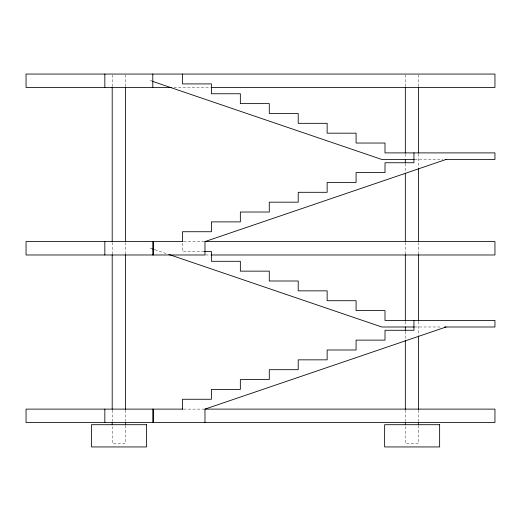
<?xml version="1.0" encoding="UTF-8"?>
<svg xmlns="http://www.w3.org/2000/svg" width="521" height="521" viewBox="0 0 521 521"><rect width="100%" height="100%" fill="white"/><g stroke="black" fill="none" stroke-linecap="round" stroke-linejoin="round"><path stroke-width="0.39" stroke-dasharray="2.6 1.95" d="M151.572 80.625L150.348 80.625L151.885 81.146M173.923 87.456L210.497 87.456M414.742 159.459L442.863 159.459M183.679 241.581L203.998 241.581M151.572 248.152L150.348 248.152L151.885 248.68M204.186 251.441L182.487 251.441L182.487 241.581M205.619 254.984L210.497 254.984M414.742 326.993L441.254 326.993M183.679 409.115L203.998 409.115M154.958 249.728L167.267 253.916M418.578 74.868L418.578 86.258M418.578 153.786L418.578 167.619M418.578 242.467L418.578 253.857M418.578 321.392L418.578 335.218M418.578 410.073L418.578 421.463M418.578 425.533L418.578 443.43L405.325 443.43L405.325 425.533M405.325 74.868L405.325 86.258M405.325 153.786L405.325 157.856M405.325 163.548L405.325 172.497M405.325 242.467L405.325 253.857M405.325 321.392L405.325 326.27M405.325 331.154L405.325 339.288M405.325 410.073L405.325 421.463M125.45 74.868L125.45 86.258M125.45 242.467L125.45 253.857M125.45 410.073L125.45 421.463M125.45 425.533L125.45 443.43L112.197 443.43L112.197 425.533M112.197 74.868L112.197 86.258M112.197 242.467L112.197 253.857M112.197 410.073L112.197 421.463"/><path stroke-width="0.78" d="M446.08 159.459L204.981 241.581L204.981 254.984L26.05 254.984L26.05 241.581L182.864 241.581M446.08 326.993L204.981 409.115L204.981 422.518M171.767 87.456L26.05 87.456L26.05 74.054L494.95 74.054L494.95 87.456L211.311 87.456M414.364 159.459L381.802 159.459L152.653 81.406M445.299 159.459L494.95 159.459L494.95 152.894L385.006 152.894L385.006 143.034L356.077 143.034L356.077 133.181L327.142 133.181L327.142 123.327L298.214 123.327L298.214 113.474L269.279 113.474L269.279 103.62L240.35 103.62L240.35 93.76L211.415 93.76L211.415 83.907L182.487 83.907L182.487 74.054M204.812 241.581L494.95 241.581L494.95 254.984L211.311 254.984M204.186 251.441L211.415 251.441L211.415 261.295L240.35 261.295L240.35 271.148L269.279 271.148L269.279 281.001L298.214 281.001L298.214 290.855L327.142 290.855L327.142 300.715L356.077 300.715L356.077 310.568L385.006 310.568L385.006 320.422L494.95 320.422L494.95 326.993L444.472 326.993M414.364 326.993L381.802 326.993L168.804 254.437M182.864 409.115L26.05 409.115L26.05 422.518L494.95 422.518L494.95 409.115L204.812 409.115M152.653 248.94L154.19 249.461M418.578 87.072L418.578 152.972M418.578 168.433L418.578 241.659M418.578 254.671L418.578 320.578M418.578 336.032L418.578 409.259M418.578 422.277L418.578 424.719M413.941 152.894L413.941 162.747L385.006 162.747L385.006 172.601L356.077 172.601L356.077 182.454L327.142 182.454L327.142 192.308L298.214 192.308L298.214 202.168L269.279 202.168L269.279 212.021L240.35 212.021L240.35 221.874L211.415 221.874L211.415 231.728L182.487 231.728L182.487 241.581M413.941 320.422L413.941 330.275L385.006 330.275L385.006 340.128L356.077 340.128L356.077 349.988L327.142 349.988L327.142 359.842L298.214 359.842L298.214 369.695L269.279 369.695L269.279 379.548L240.35 379.548L240.35 389.402L211.415 389.402L211.415 399.262L182.487 399.262L182.487 409.115M405.325 87.072L405.325 152.972M405.325 159.485L405.325 162.734M405.325 173.311L405.325 241.659M405.325 254.671L405.325 320.578M405.325 327.084L405.325 330.34M405.325 340.102L405.325 409.259M405.325 422.277L405.325 424.719M153.552 241.581L153.552 254.984M153.552 409.115L153.552 422.518M152.796 74.054L152.796 87.456M152.796 241.581L152.796 254.984M152.796 409.115L152.796 422.518M125.45 87.072L125.45 241.659M125.45 254.671L125.45 409.259M125.45 422.277L125.45 424.719M112.197 87.072L112.197 241.659M112.197 254.671L112.197 409.259M112.197 422.277L112.197 424.719M104.838 74.054L104.838 87.456M104.838 241.581L104.838 254.984M104.838 409.115L104.838 422.518M146.512 424.706L91.507 424.706L91.507 446.946L146.512 446.946L146.512 424.706M439.639 424.706L384.635 424.706L384.635 446.946L439.639 446.946L439.639 424.706"/></g></svg>
